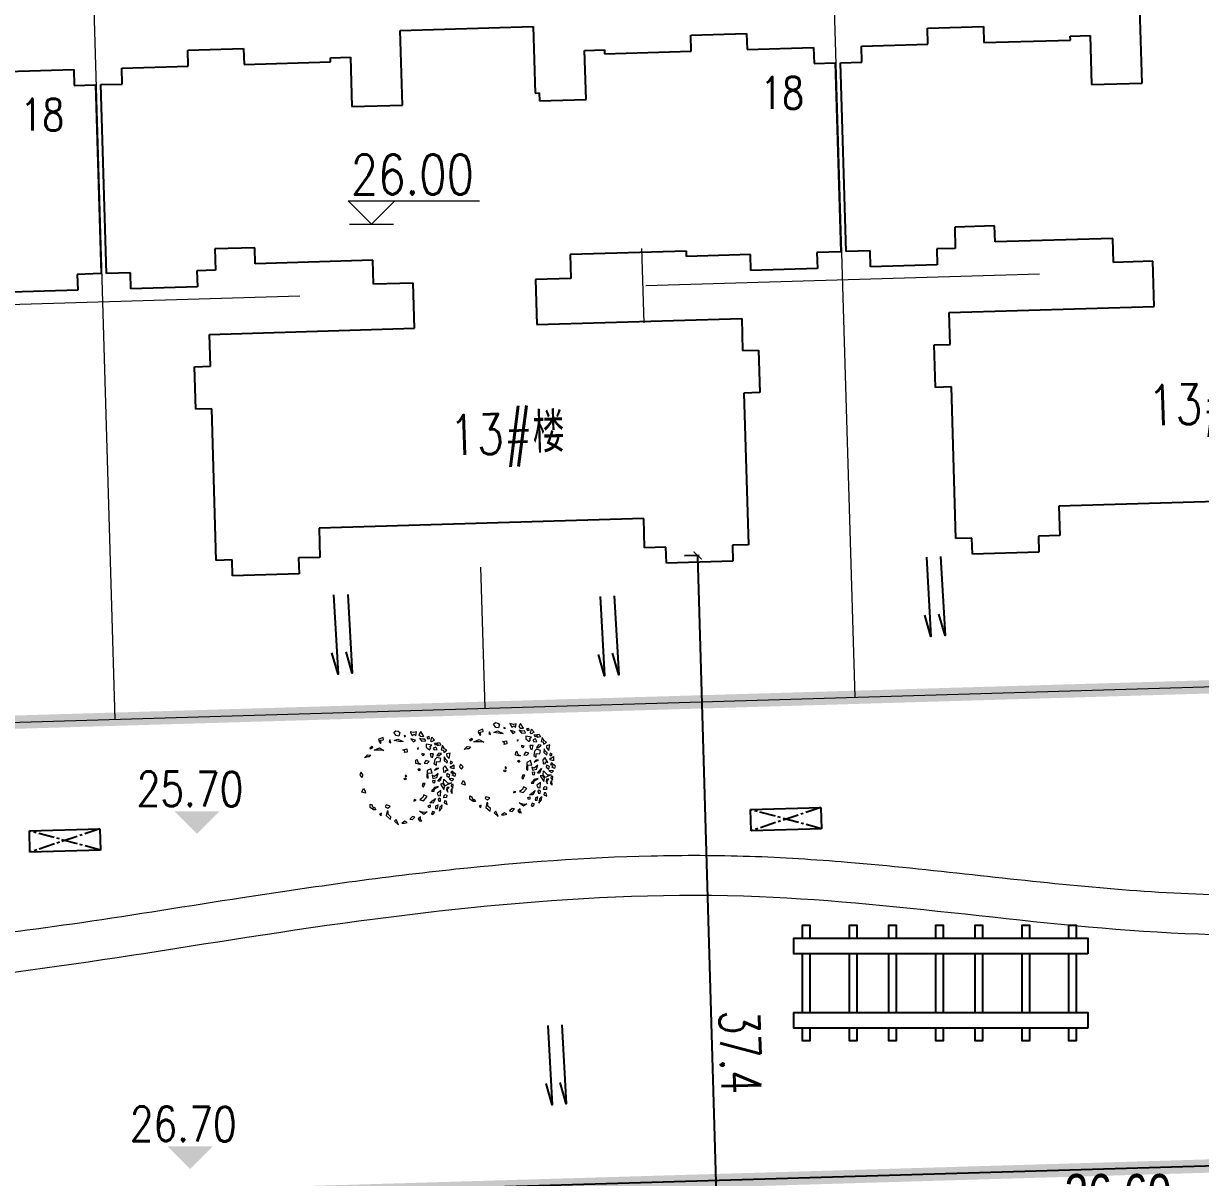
# Model space of a CAD drawing. Header units: inches. Extents: x 393 to 1582, y 246 to 1188.
# Drawn here: x 1209.83 to 1254.04, y 571.35 to 614.71 of the extents above; entities that cross this region are included whole.
import ezdxf

# ---------------------------------------------------------------- set-up
doc = ezdxf.new("R2010")
doc.units = ezdxf.units.IN
doc.header["$MEASUREMENT"] = 0
doc.linetypes.add('DOTE', pattern=[2.4200000000000004, 2, -0.2, 0.02, -0.2])
for name, color, linetype, lineweight in [('buildelev', 2, 'Continuous', 20), ('FENCE', 100, 'Continuous', 18), ('ROAD', 1, 'Continuous', 25), ('walk', 2, 'Continuous', 18), ('围墙', 75, 'FENCELINE1', 15), ('建筑型号', 2, 'Continuous', 18), ('树', 84, 'Continuous', 15)]:
    doc.layers.add(name, color=color, linetype=linetype, lineweight=lineweight)
for name, color, linetype in [('DIM', 4, 'Continuous'), ('drain', 4, 'Continuous'), ('ELEV', 1, 'Continuous'), ('roadradiu', 3, 'Continuous'), ('rod', 1, 'Continuous'), ('公共绿地', 3, 'Continuous'), ('外墙', 42, 'Continuous'), ('建筑层数', 7, 'Continuous'), ('绿化', 3, 'Continuous'), ('车库边线', 4, 'DOTE')]:
    doc.layers.add(name, color=color, linetype=linetype)
doc.styles.add('_HZTXT', font='txt.shx', dxfattribs={"width": 0.8, "bigfont": 'hztxt.shx'})
doc.styles.add('DIM_FONT', font='SIMPLEX.shx', dxfattribs={"width": 0.8})
doc.styles.add('FLS', font='', dxfattribs={"width": 0.8})
doc.styles.add('HZ', font='simplex.shx', dxfattribs={"width": 0.7, "bigfont": 'hztxt.shx'})
doc.styles.add('RO', font='romans.shx', dxfattribs={"width": 0.8})
doc.styles.get('FLS').set_extended_font_data('创艺繁隶书')
doc.linetypes.add('FENCELINE1', pattern='A,0.25,-0.1,[133,ltypeshp.shx,S=0.1,R=0,X=-0.1,Y=0],-0.1,1', length=1.45)
doc.dimstyles.new('NORMAL', dxfattribs={"dimtxt": 1.5, "dimasz": 0.3, "dimexe": 0.5, "dimexo": 0.3, "dimgap": 0.3, "dimtad": 1, "dimdec": 1, "dimzin": 1, "dimdsep": 46, "dimtxsty": 'HZ', "dimblk": 'ARCHTICK', "dimcen": 0, "dimclrt": 256, "dimadec": 0, "dimazin": 0, "dimtfac": 1, "dimtdec": 1, "dimtofl": 0, "dimtmove": 0, "dimatfit": 3, "dimldrblk": 'ARCHTICK', "dimfxl": 1, "dimtolj": 2, "dimtzin": 0, "dimarcsym": 0})

# ---------------------------------------------------------------- blocks, each defined once
blk = doc.blocks.new('A$C669619B1')
at = {"layer": '绿化'}
for points in [[(0.6482686223171186, 7.706626300052449), (0.6482686223025667, 8.70444939340814), (1.204232722244342, 8.704449393400864), (1.204232722244342, 7.706626300059725)], [(4.169295445535681, 7.706626300067001), (4.169295445535681, 8.704449393415416), (4.725259545462904, 8.70444939340814), (4.725259545462904, 7.706626300052449)], [(7.134358168827021, 7.706626300052449), (7.134358168827021, 8.704449393422692), (7.690322268754244, 8.704449393422692), (7.690322268739692, 7.706626300052449)], [(10.65538499202376, 7.706626300059725), (10.65538499202376, 8.704449393400864), (11.21134909197281, 8.704449393415416), (11.21134909197281, 7.706626300067001)], [(13.62044771532965, 7.706626300045173), (13.62044771531509, 8.704449393422692), (14.17641181525687, 8.704449393422692), (14.17641181525687, 7.706626300074277)], [(17.14147453854821, 7.706626300067001), (17.14147453853366, 8.704449393415416), (17.69743863847543, 8.704449393422692), (17.69743863846816, 7.706626300045173)], [(20.66250136175222, 7.706626300059725), (20.66250136175222, 8.704449393429968), (21.21846546167944, 8.704449393422692), (21.21846546168672, 7.706626300052449)], [(0.6482686223098426, 2.129467592669243), (0.6482686223098426, 6.529224221842014)], [(1.20423272222979, 6.52922422184929), (1.204232722237066, 2.129467592683795)], [(4.169295445528405, 2.129467592683795), (4.169295445521129, 6.52922422184929)], [(4.725259545462904, 6.529224221820186), (4.725259545455629, 2.129467592683795)], [(7.134358168819745, 2.129467592676519), (7.134358168805193, 6.529224221842014)], [(7.690322268739692, 6.52922422184929), (7.690322268746968, 2.129467592683795)], [(10.65538499203831, 2.129467592691071), (10.65538499202376, 6.529224221842014)], [(11.21134909198008, 6.529224221842014), (11.21134909196553, 2.129467592698347)], [(13.62044771530782, 2.129467592691071), (13.62044771531509, 6.529224221842014)], [(14.17641181524232, 6.529224221827462), (14.17641181525687, 2.129467592691071)], [(17.14147453854093, 2.129467592698347), (17.14147453853366, 6.529224221842014)], [(17.69743863846088, 6.529224221842014), (17.69743863846816, 2.129467592683795)], [(20.6625013617595, 2.129467592705623), (20.66250136175222, 6.529224221842014)], [(21.218465461694, 6.529224221842014), (21.21846546168672, 2.129467592683795)], [(1.204232722258894, 0.952065514466085), (1.204232722237066, 2.315340680070221e-06), (0.6482686223098426, 2.315326128154993e-06), (0.6482686223025667, 0.9520655144515331)], [(4.725259545477456, 0.952065514466085), (4.725259545455629, 2.315318852197379e-06), (4.169295445542957, 2.315333404112607e-06), (4.169295445535681, 0.952065514473361)], [(7.690322268754244, 0.952065514473361), (7.69032226876152, 2.315340680070221e-06), (7.134358168819745, 2.315333404112607e-06), (7.134358168812469, 0.952065514466085)], [(11.21134909197281, 0.9520655144515331), (11.21134909198008, 2.315333404112607e-06), (10.65538499201648, 2.315318852197379e-06), (10.65538499203103, 0.952065514458809)], [(14.17641181525687, 0.952065514458809), (14.17641181526415, 2.315333404112607e-06), (13.62044771530782, 2.315333404112607e-06), (13.62044771531509, 0.952065514466085)], [(17.69743863847543, 0.952065514473361), (17.69743863846816, 2.315333404112607e-06), (17.14147453852638, 2.315333404112607e-06), (17.14147453853366, 0.952065514458809)], [(21.21846546168672, 0.952065514473361), (21.21846546168672, 2.315347956027836e-06), (20.66250136174494, 2.315340680070221e-06), (20.66250136175222, 0.952065514473361)]]:
    blk.add_lwpolyline(points, dxfattribs=at)
for points in [[(22.07458749430225, 6.529224221842014), (-7.931506843306124e-06, 6.529224221827462), (-7.93149956734851e-06, 7.706626300052449), (22.07458749429497, 7.706626300059725)], [(22.07458749430953, 0.952065514466085), (-7.931514119263738e-06, 0.952065514466085), (-7.931514119263738e-06, 2.129467592691071), (22.07458749429497, 2.129467592683795)]]:
    blk.add_lwpolyline(points, close=True, dxfattribs=at)
blk = doc.blocks.new('bg')
at = {"layer": 'buildelev'}
blk.add_line((403415.9034181536, 597892.0946257355), (403417.4080219927, 597892.0946257355), dxfattribs=at)
blk.add_lwpolyline([(403417.451215202, 597892.8901208643), (403416.6557200731, 597892.0946257355), (403415.8602249443, 597892.8901208643), (403420.3496078602, 597892.8901208643)], dxfattribs=at)
blk = doc.blocks.new('psss')
at = {"layer": 'drain', "ltscale": 3}
for points in [[(-2.979199663401232, 0.52727666348801), (0.00717558540054597, 0.5309393880161224), (-0.8080204050493194, 0.7139123538363492)], [(-2.966958536155289, -0.003638910493464209), (0, 0), (-0.8151959903043462, 0.1829729653982213)]]:
    blk.add_lwpolyline(points, dxfattribs=at)
blk = doc.blocks.new('GPPMTR01')
at = {"color": 0, "linetype": 'ByBlock'}
for points in [[(-0.1729788179896959, 0.4688807236292588), (-0.150794902167208, 0.5179200252688432), (-0.1200180935509205, 0.5164702851951389), (-0.1281290401757423, 0.4868748031436516), (-0.1436516690944788, 0.4982079171648279), (-0.1508493276844472, 0.4802681203185478), (-0.1448875640256448, 0.4701165471358614)], [(-0.1056669167511069, 0.5301077341899761), (-0.07307951152553828, 0.4959264380514251), (-0.0582670498972972, 0.5149161759783037), (-0.03456719235899085, 0.5035222617976133), (-0.03752968682737597, 0.5452995602437609), (-0.06419210400898144, 0.5301077341899761)], [(0.00488750428143043, 0.5591320875771277), (-0.004942283387421384, 0.522511999724492), (0.01579508861057028, 0.5111181748245056), (0.0513449329504875, 0.5187139985706939)], [(0.1046697083884338, 0.5301077341899761), (0.08393238995886458, 0.5187139985706939), (0.09874477302008597, 0.5035222617976133), (0.1135572453620115, 0.5111181748245056)], [(0.1313321407477589, 0.4883306143052368), (0.1372570761161067, 0.4997244392052232), (0.1342946530722849, 0.5301077341899761), (0.1728069561683055, 0.5073201736707073), (0.1461445238089803, 0.4807347905590486)], [(-0.3540263367420504, 0.4040750746047969), (-0.3350825783777999, 0.3712300427649974), (-0.3123625140708551, 0.3778369041515095), (-0.2925959447373191, 0.4083456385255687)], [(-0.2977531553308311, 0.3548484620479426), (-0.258597227638719, 0.3617780731798937), (-0.2400121991436729, 0.4018472531945776), (-0.2633232124312709, 0.4000208378301383), (-0.2747105198398557, 0.3778912761003262)], [(-0.2629462692984232, 0.454108427604193), (-0.2695533092463437, 0.4313884525779524), (-0.2483370891198075, 0.4311201640620341), (-0.2432341611944081, 0.4469651677472525)], [(-0.2145521100269007, 0.4434206345124865), (-0.2184191251649934, 0.4556669115755305), (-0.2419983376878054, 0.4750564484955148), (-0.1986527343928656, 0.4861755566688856), (-0.1987071956223864, 0.4485234731571818)], [(-0.1661580400360822, 0.4327330199821884), (-0.2074632221187771, 0.3860567107388801), (-0.1796944232738414, 0.3708567601410193), (-0.136939751103414, 0.3867562250557586), (-0.1467685834687316, 0.4091538967400805), (-0.1652991596623272, 0.406736532394988)], [(-0.1272703740756771, 0.4608785833985634), (-0.1326957303359808, 0.4285977163281774), (-0.1114795727059376, 0.4283294278122592), (-0.09649355653131922, 0.4594289326055634)], [(-0.0790044942126592, 0.4009782841012556), (-0.09677937084945872, 0.3705949891165027), (-0.06419210400898144, 0.3592010749358121), (-0.0493795843482827, 0.3705949891165027)], [(-0.03752968682737597, 0.4769368786859544), (-0.05530456435698251, 0.4541493181666856), (-0.04345459541151248, 0.4237658446205244), (-0.03160469789060575, 0.438957581393605)], [(0.006907685558048658, 0.4427555825474032), (-0.02567971788190592, 0.412372109001242), (-0.01975480036969901, 0.3819886354550809), (0.01579508861057028, 0.3516052511896238), (0.04541999758213975, 0.3667969879627044), (0.009870108601870453, 0.385786547328175), (0.03357012684544426, 0.4199680220281344)], [(0.009870108601870453, 0.4845326131514385), (0.04245748525761382, 0.4617451419128738), (0.08393238995886458, 0.4769368786859544), (0.06615749457311718, 0.4921286154590351), (0.04245748525761382, 0.4845326131514385)], [(0.1579945731070841, 0.4465534051397933), (0.09578226069556005, 0.4427555825474032), (0.1046697083884338, 0.412372109001242), (0.1461445238089803, 0.3933825496357715), (0.1550320607825582, 0.4161701101550404), (0.1402195884406326, 0.4275638457743227)], [(0.1787319808173574, 0.4769368786859544), (0.2290943332114818, 0.4959264380514251), (0.2498317409217552, 0.4731388775321562), (0.22316930856243, 0.4579471407590756), (0.2202067962379041, 0.4769368786859544), (0.2024319008521567, 0.4693410549397661), (0.1994693885276307, 0.4579471407590756)], [(0.2053944131766826, 0.438957581393605), (0.1787319808173574, 0.4199680220281344), (0.1935443638785789, 0.4047762852550539), (0.2261316423255476, 0.4161701101550404)], [(0.2142818608695563, 0.3592010749358121), (0.2735316609565545, 0.3743928117088927), (0.2913064670615976, 0.4085741078474439), (0.282419019368724, 0.3364135144165433), (0.2468692285972292, 0.332615513262745)], [(0.2676065470267984, 0.4503514062935914), (0.2527940746848728, 0.4351595802398068), (0.2409442932288814, 0.4085741078474439), (0.2735316609565545, 0.4275638457743227)], [(0.3150063870963969, 0.4161701101550404), (0.3061189394035232, 0.4009782841012556), (0.3179688994209229, 0.3895845484819733), (0.3475938441047739, 0.3933825496357715)], [(0.3505561778678916, 0.3819886354550809), (0.3475938441047739, 0.3705949891165027), (0.3683312518150473, 0.3554030737820138), (0.3920310825691424, 0.3592010749358121)], [(-0.4116768515759224, 0.3053779346073979), (-0.3644640545814815, 0.3042507657177246), (-0.3674178173970024, 0.3281527279859759), (-0.342602870648292, 0.3368543825335497), (-0.374238595350616, 0.3643005209137503), (-0.3823495687596492, 0.3347051281429671)], [(-0.3041535997293888, 0.3098280420241803), (-0.3426659028254095, 0.2718487447318308), (-0.2982286643610411, 0.2794445684780191)], [(-0.2152789442392437, 0.2946363052510997), (-0.2152789442392437, 0.2756465673242208), (-0.20639149654637, 0.2832424803511132)], [(-0.1234417942807135, 0.3136259538972744), (-0.144179228775198, 0.2946363052510997), (-0.1352917542981131, 0.2870404815049115), (-0.1145543912281919, 0.2946363052510997)], [(-0.03160469789060575, 0.3174239550510727), (-0.0582670498972972, 0.2946363052510997), (-0.04345459541151248, 0.2642529209856426), (-0.02271722341352081, 0.2908384826587097)], [(0.04541999758213975, 0.2946363052510997), (0.04245748525761382, 0.249061184212562), (0.1046697083884338, 0.2110818869202126), (0.1194821807303593, 0.2186777106664009), (0.06911991761693899, 0.245263272339468), (0.09578226069556005, 0.2832424803511132)], [(0.08393238995886458, 0.3705949891165027), (0.07208242994146492, 0.3440093381627315), (0.08096987763433859, 0.3212217776434627), (0.08393238995886458, 0.3440093381627315)], [(0.128369628423233, 0.3364135144165433), (0.1372570761161067, 0.2870404815049115), (0.1135572453620115, 0.2718487447318308), (0.1461445238089803, 0.2604549198318444), (0.1579945731070841, 0.3022322182779921)], [(0.1787319808173574, 0.2718487447318308), (0.1668820207999577, 0.245263272339468), (0.1846569161857051, 0.2376674485932797), (0.1994693885276307, 0.252859006804952)], [(0.1994693885276307, 0.2908384826587097), (0.1787319808173574, 0.3516052511896238), (0.2113193485450304, 0.3098280420241803)], [(0.2498317409217552, 0.3250197787972609), (0.2409442932288814, 0.2984342171241938), (0.312043874771871, 0.3022322182779921), (0.282419019368724, 0.3288176013896509)], [(0.2527940746848728, 0.2680509221394409), (0.2409442932288814, 0.2262735344125891), (0.2587190993339247, 0.1769005015009573), (0.2735316609565545, 0.2034859738933202), (0.2527940746848728, 0.2186777106664009)], [(0.3031564270789972, 0.2680509221394409), (0.3090814517280491, 0.2186777106664009), (0.3357438840873743, 0.2148798880740108), (0.3505561778678916, 0.2338694474394814)], [(0.3209314117454488, 0.3629990760896104), (0.3061189394035232, 0.3402115155703414), (0.3268563471137964, 0.3250197787972609), (0.3564812917976476, 0.3250197787972609), (0.3268563471137964, 0.3364135144165433)], [(0.3861060579200905, 0.2566570079587503), (0.3683312518150473, 0.2718487447318308), (0.3653687394905213, 0.2870404815049115), (0.377218699507921, 0.2984342171241938), (0.4009186195427203, 0.2832424803511132)], [(0.430543385665163, 0.2604549198318444), (0.4186934256477634, 0.245263272339468), (0.436468499594919, 0.2300714462856832), (0.466093354998066, 0.249061184212562)], [(-0.481902910709679, 0.195890150147132), (-0.4611655029994058, 0.2072838857664143), (-0.4315405583155546, 0.1769005015009573), (-0.4522780553065321, 0.1541129409816885), (-0.4937528707270786, 0.1503151183892985), (-0.4996778060954264, 0.1769005015009573)], [(-0.4167280859736291, 0.1085378199431508), (-0.4108031506052814, 0.1503151183892985), (-0.357478375167335, 0.188294415681648), (-0.3693283351847346, 0.1617088540085809)], [(-0.393028255219534, 0.2414652711856697), (-0.4078407275614596, 0.2300714462856832), (-0.3959906782633557, 0.2262735344125891)], [(-0.2834161920191156, 0.1389212042086079), (-0.2686037196771899, 0.1806984133740515), (-0.2389788642740429, 0.165506765881675), (-0.2478663119669166, 0.1389212042086079), (-0.2626787843088422, 0.1503151183892985)], [(-0.06419210400898144, 0.2072838857664143), (-0.08492947332855197, 0.1844964145278497), (-0.1145543912281919, 0.2034859738933202), (-0.1145543912281919, 0.2186777106664009), (-0.08492947332855197, 0.2072838857664143), (-0.0523420698885974, 0.2262735344125891)], [(-0.01975480036969901, 0.188294415681648), (-0.007904768927736073, 0.1920922382740379), (0.0009827055493488537, 0.1769005015009573), (-0.01975480036969901, 0.1693046777547691)], [(0.1520696377387363, 0.1617088540085809), (0.1372570761161067, 0.1389212042086079), (0.1579945731070841, 0.1199316448431374), (0.1757694684928315, 0.1275274685893256), (0.1609570854316101, 0.1427192053624062)], [(0.3475938441047739, 0.173102500347159), (0.377218699507921, 0.1275274685893256), (0.3564812917976476, 0.09714408432386853), (0.3535187794731217, 0.1275274685893256)], [(0.4009186195427203, 0.2072838857664143), (0.3831435455955646, 0.2186777106664009), (0.3653687394905213, 0.2110818869202126), (0.3683312518150473, 0.195890150147132), (0.3920310825691424, 0.1920922382740379)], [(0.4216559379722892, 0.165506765881675), (0.4186934256477634, 0.1351233816162179), (0.4394309226387408, 0.1199316448431374), (0.4512808826561406, 0.1389212042086079)], [(0.4423933456825628, 0.2034859738933202), (0.4512808826561406, 0.1693046777547691), (0.4868307627083394, 0.1389212042086079), (0.4720182903664139, 0.1806984133740515)], [(-0.481902910709679, 0.01358969277719271), (-0.5056028307444783, 0.02498341946840464), (-0.514490278437352, -0.02438975629235373), (-0.5056028307444783, -0.03578347851953046), (-0.4641280153239317, -0.03578347851953046), (-0.4700529506922794, -0.02438975629235373), (-0.4937528707270786, -0.01679382540932053)], [(-0.4463530306574802, 0.07055861193150559), (-0.4315405583155546, 0.05536669659701674), (-0.4137656629298072, 0.06676061077770734)], [(-0.01975480036969901, 0.03257914500581832), (-0.03456719235899085, 0.02498341946840464), (-0.02567971788190592, 0.01738756000993476), (-0.013829686439943, 0.0211854183146064)], [(0.2498317409217552, 0.08575017014317791), (0.2705691486320285, 0.06296269890461323), (0.2735316609565545, 0.0211854183146064), (0.3031564270789972, 0.05156886507655634), (0.2853815316932499, 0.1085378199431508)], [(0.4009186195427203, 0.07815434639698968), (0.3979561964988984, 0.06296269890461323), (0.3742561871833951, 0.06676061077770734), (0.377218699507921, 0.08954817129697619)], [(0.4275809626213412, 0.02498341946840464), (0.430543385665163, -0.02059175513855549), (0.377218699507921, -0.04337927101747224), (0.4098059779548898, -0.01299595817657849)], [(0.4512808826561406, 0.07435643452389558), (0.469055867322592, 0.05156886507655634), (0.4838683396645175, 0.06296269890461323), (0.4720182903664139, 0.09334617245077441)], [(-0.4374655829646065, -0.130731699430228), (-0.4285781352717328, -0.06616685832095229), (-0.3811782952021343, -0.03958140735595835), (-0.4078407275614596, -0.07756064750865711)], [(0.2557565870093988, -0.01299595817657849), (0.2409442932288814, -0.02818761638263944), (0.2527940746848728, -0.03958140735595835)], [(0.4068436441917722, -0.1193378923863823), (0.3890685702446164, -0.1383276124571204), (0.3979561964988984, -0.1763068204687656), (0.4186934256477634, -0.1535192599494968)], [(0.436468499594919, -0.06616685832095229), (0.4423933456825628, -0.09655030508290223), (0.466093354998066, -0.09655030508290223), (0.4809058273399915, -0.07376278920398549), (0.4601683303490142, -0.07756064750865711)], [(-0.4670904383677534, -0.130731699430228), (-0.4641280153239317, -0.1573171718225909), (-0.481902910709679, -0.1535192599494968), (-0.4848654230342049, -0.1269337875571338)], [(-0.4196906875788592, -0.2598612387996526), (-0.4315405583155546, -0.218083940353505), (-0.4108031506052814, -0.1877006453687521), (-0.4019157029124076, -0.214286117761115), (-0.4108031506052814, -0.2294777652534915)], [(0.4157310026039416, -0.218083940353505), (0.3890685702446164, -0.2332757664072897), (0.3920310825691424, -0.271254974418935), (0.4068436441917722, -0.2484675031803703)], [(-0.265641207352664, -0.3662033069305126), (-0.3041535997293888, -0.3737991306767008), (-0.2834161920191156, -0.4003846030690638), (-0.2508288242914426, -0.3927886900421714)], [(0.1698444438437796, -0.2864467111920156), (0.1372570761161067, -0.3168301847381768), (0.1491071254142104, -0.3358198333843515), (0.1757694684928315, -0.3206280966112709)], [(0.2053944131766826, -0.3320219215112574), (0.1994693885276307, -0.3434156571305397), (0.2350192685798296, -0.377597042549795), (0.2942689793861236, -0.3586073046229161), (0.2735316609565545, -0.3396177452574455), (0.2350192685798296, -0.3510115701574321)], [(0.3268563471137964, -0.3054363598381903), (0.3327813717628483, -0.3282239203574591), (0.3890685702446164, -0.3130322728650827)], [(-0.1145543912281919, -0.4725451964999643), (-0.1382542487664982, -0.4383639003614132), (-0.1056669167511069, -0.4383639003614132), (-0.08492947332855197, -0.4459597241076015)], [(0.07208242994146492, -0.4801410202461526), (0.04245748525761382, -0.461151460880682), (0.06023238064336118, -0.4497577252613997), (0.06615749457311718, -0.4535556371344939), (0.09578226069556005, -0.4535556371344939), (0.09578226069556005, -0.4383639003614132), (0.1254072053794111, -0.4421618122345073), (0.1135572453620115, -0.461151460880682)], [(0.1876194285102311, -0.4307679873345209), (0.2113193485450304, -0.4231721635883326), (0.1876194285102311, -0.407980426815252)]]:
    blk.add_lwpolyline(points, close=True, dxfattribs=at)
blk.add_circle((0, 0), 0.01003491861934691, dxfattribs=at)
blk = doc.blocks.new('_ARCHTICK')
at = {"color": 0, "linetype": 'ByBlock', "const_width": 0.15}
blk.add_lwpolyline([(-0.5, -0.5), (0.5, 0.5)], dxfattribs=at)
blk = doc.blocks.new('*D112')
at = {"layer": 'DEFPOINTS', "color": 0, "ltscale": 0.3, "transparency": 16777216}
for p in [(1235.154132624972, 594.7204305190123), (1235.503981379204, 594.7307823798393), (1236.610145604967, 557.3471483813256)]:
    blk.add_point(p, dxfattribs=at)
at = {"layer": 'DIM', "color": 0, "lineweight": -2, "ltscale": 0.3, "transparency": 16777216}
for p, q in [((1235.204112624086, 594.7219094037838), (1234.654351366442, 594.7056422255865)), ((1236.260296850735, 557.3367965204986), (1235.154132624972, 594.7204305190123)), ((1236.310276849849, 557.3382754052701), (1235.760515592205, 557.3220082270728))]:
    blk.add_line(p, q, dxfattribs=at)
at = {"layer": 'DIM', "color": 0, "lineweight": -2, "ltscale": 0.3, "transparency": 16777216, "xscale": 0.3, "yscale": 0.3, "zscale": 0.3}
for p, rotation in [((1235.154132624972, 594.7204305190123), 91.69486076376356), ((1236.260296850735, 557.3367965204986), 271.6948607637636)]:
    blk.add_blockref('_ARCHTICK', p, dxfattribs=dict(at, rotation=rotation))
at = {"layer": 'DIM', "ltscale": 0.3, "transparency": 16777216, "insert": (1236.756755380766, 576.0596689359495), "char_height": 1.5, "attachment_point": 5, "rotation": 271.6948607637636, "style": 'HZ'}
blk.add_mtext('\\A2;37.4', dxfattribs=at)
blk = doc.blocks.new('*D108')
at = {"layer": 'DEFPOINTS', "color": 0, "ltscale": 0.3, "transparency": 16777216}
for p in [(1123.957185897599, 1187.982866733421), (1247.51883167551, 525.4056865553786)]:
    blk.add_point(p, dxfattribs=at)
at = {"layer": 'roadradiu', "color": 0, "lineweight": -2, "ltscale": 0.3, "transparency": 16777216}
blk.add_line((1246.336379724074, 531.7463732202873), (1247.51883167551, 525.4056865553786), dxfattribs=at)
at = {"layer": 'roadradiu', "color": 0, "lineweight": -2, "ltscale": 0.3, "transparency": 16777216, "xscale": 0.3, "yscale": 0.3, "zscale": 0.3, "rotation": 280.5635434118076}
blk.add_blockref('_ARCHTICK', (1247.51883167551, 525.4056865553786), dxfattribs=at)
at = {"layer": 'roadradiu', "ltscale": 0.3, "transparency": 16777216, "insert": (1247.904812740524, 529.0634377248066), "char_height": 1.5, "attachment_point": 5, "rotation": 280.5635434118076, "style": 'HZ'}
blk.add_mtext('\\A2;R674.0', dxfattribs=at)
blk = doc.blocks.new('*D366')
at = {"layer": 'DEFPOINTS', "color": 0, "ltscale": 0.3, "transparency": 16777216}
for p in [(1186.266564811057, 889.5602582818965), (1351.243188341855, 417.5616209020873)]:
    blk.add_point(p, dxfattribs=at)
at = {"layer": 'roadradiu', "color": 0, "lineweight": -2, "ltscale": 0.3, "transparency": 16777216}
blk.add_line((1189.230186723335, 881.0813266953061), (1186.266564811057, 889.5602582818965), dxfattribs=at)
at = {"layer": 'roadradiu', "color": 0, "lineweight": -2, "ltscale": 0.3, "transparency": 16777216, "xscale": 0.5, "yscale": 0.5, "zscale": 0.5, "rotation": 109.2659378040136}
blk.add_blockref('_ARCHTICK', (1186.266564811057, 889.5602582818965), dxfattribs=at)
at = {"layer": 'roadradiu', "ltscale": 0.3, "transparency": 16777216, "insert": (1189.256270614178, 884.1889696333924), "char_height": 1.5, "attachment_point": 5, "rotation": 289.2659378040137, "style": 'HZ'}
blk.add_mtext('\\A2;R500.0', dxfattribs=at)
blk = doc.blocks.new('*D367')
at = {"layer": 'DEFPOINTS', "color": 0, "ltscale": 0.3, "transparency": 16777216}
for p in [(1102.699822334727, 855.8109969237985), (1268.803820426708, 491.9298874692677)]:
    blk.add_point(p, dxfattribs=at)
at = {"layer": 'roadradiu', "color": 0, "lineweight": -2, "ltscale": 0.3, "transparency": 16777216}
blk.add_line((1105.544353302054, 849.5795329243863), (1102.699822334727, 855.8109969237985), dxfattribs=at)
at = {"layer": 'roadradiu', "color": 0, "lineweight": -2, "ltscale": 0.3, "transparency": 16777216, "xscale": 0.5, "yscale": 0.5, "zscale": 0.5, "rotation": 114.5356906864757}
blk.add_blockref('_ARCHTICK', (1102.699822334727, 855.8109969237985), dxfattribs=at)
at = {"layer": 'roadradiu', "ltscale": 0.3, "transparency": 16777216, "insert": (1105.284905728324, 852.6764365322638), "char_height": 1.5, "attachment_point": 5, "rotation": 294.5356906864757, "style": 'HZ'}
blk.add_mtext('\\A2;R400.0', dxfattribs=at)
blk = doc.blocks.new('*D368')
at = {"layer": 'DEFPOINTS', "color": 0, "ltscale": 0.3, "transparency": 16777216}
for p in [(1082.316932487506, 845.7979993793334), (1268.803820426708, 491.9298874692678)]:
    blk.add_point(p, dxfattribs=at)
at = {"layer": 'roadradiu', "color": 0, "lineweight": -2, "ltscale": 0.3, "transparency": 16777216}
blk.add_line((1085.510520443466, 839.738007962873), (1082.316932487506, 845.7979993793334), dxfattribs=at)
at = {"layer": 'roadradiu', "color": 0, "lineweight": -2, "ltscale": 0.3, "transparency": 16777216, "xscale": 0.5, "yscale": 0.5, "zscale": 0.5, "rotation": 117.7890269071793}
blk.add_blockref('_ARCHTICK', (1082.316932487506, 845.7979993793334), dxfattribs=at)
at = {"layer": 'roadradiu', "ltscale": 0.3, "transparency": 16777216, "insert": (1085.075738869174, 842.8151966120554), "char_height": 1.5, "attachment_point": 5, "rotation": 297.7890269071793, "style": 'HZ'}
blk.add_mtext('\\A2;R400.0', dxfattribs=at)

msp = doc.modelspace()

# ---------------------------------------------------------------- linework, layer by layer
at = {"layer": 'ELEV', "color": 0}
for points in [[(1215.497094673652, 585.108104755912), (1217.194150948418, 585.108104755912), (1216.34562281098, 584.2595766184814)], [(1215.239652315098, 572.5170603279613), (1216.936708589864, 572.5170603279613), (1216.088180452427, 571.6685321905308)]]:
    msp.add_solid(points, dxfattribs=at)
at = {"layer": 'FENCE', "color": 0}
msp.add_line((1227.170268600924, 588.9818559971092), (1227.013507955032, 594.2795257786776), dxfattribs=at)
at = {"layer": 'rod', "color": 0, "ltscale": 0.3}
msp.add_line((1264.40512063815, 572.0758102291503), (1159.639574170565, 568.9757465037466), dxfattribs=at)
at = {"layer": 'walk', "color": 0, "ltscale": 0.3}
msp.add_lwpolyline([(1233.144624545924, 603.4648220868904), (1233.061810101551, 606.2635971849951)], dxfattribs=at)
at = {"layer": '公共绿地', "color": 0, "linetype": 'FENCELINE1', "ltscale": 0.1, "const_width": 0.5}
msp.add_lwpolyline([(1158.652762314655, 653.5465134861507), (1159.520119025672, 632.3889148642694), (1159.520119025672, 632.3889148642694), (1145.348972094378, 631.9806315047236), (1145.792635234031, 616.9871941728408), (1153.003180701651, 617.2005577366864), (1153.902338826557, 586.8138299674457), (1271.696782697808, 590.2994251285992, 0.01598773235514248), (1269.602518762252, 574.6470653844145, -0.09721632109671931), (1264.40512063815, 572.0758102291503), (1264.40512063815, 572.0758102291503), (1159.639574170565, 568.9757465037466)], format="xyb", dxfattribs=at)
at = {"layer": '围墙', "color": 0, "ltscale": 0.2}
for p, q in [((1241.064305931091, 589.3929848772524), (1240.1651478379, 619.779709986985)), ((1213.276470268379, 588.5707292398648), (1212.377312040445, 618.9574589022515)), ((1233.203175343414, 604.8672409617567), (1247.996701702739, 605.3049886366563)), ((1205.415339680703, 604.0449853243691), (1220.208866040027, 604.4827329992687)), ((1153.902339438102, 586.8138093006338), (1271.696782697816, 590.2994251286065))]:
    msp.add_line(p, q, dxfattribs=at)
at = {"layer": '外墙', "color": 2, "ltscale": 0.1}
for p, q in [((1251.85155282751, 612.4743419223823), (1251.768735718485, 615.2731168816472)), ((1223.98090013423, 614.4508613438675), (1228.978712564037, 614.5987490386333)), ((1228.978712564037, 614.5987490386333), (1229.052656411485, 612.0998428248067)), ((1243.787024600309, 614.5367153272828), (1245.886105820807, 614.598828159099)), ((1243.804771123673, 613.9369778360206), (1243.787024600309, 614.5367153272828)), ((1245.886105820807, 614.598828159099), (1245.903852344171, 613.9990906678295)), ((1224.063717243255, 611.6520863846026), (1223.98090013423, 614.4508613438675)), ((1234.890920000654, 614.2734752757324), (1236.990001221152, 614.3355881075195)), ((1234.908666524011, 613.6737377844629), (1234.890920000654, 614.2734752757324)), ((1236.990001221152, 614.3355881075195), (1237.007747744517, 613.73585061625)), ((1245.903852344171, 613.9990906678295), (1249.152430424177, 614.0952176695582)), ((1249.147993793334, 614.2451520422992), (1249.897665657162, 614.2673351964631)), ((1249.152430424177, 614.0952176695582), (1249.147993793334, 614.2451520422992)), ((1249.897665657162, 614.2673351964631), (1249.952384104196, 612.4181445983713)), ((1215.999189016054, 613.714459789503), (1218.098270236552, 613.7765726213192)), ((1216.016935539418, 613.1147222982408), (1215.999189016054, 613.714459789503)), ((1218.098270236552, 613.7765726213192), (1218.116016759916, 613.1768351300498)), ((1230.905979949342, 613.7053620014713), (1231.65565181317, 613.7275451556425)), ((1230.960698396383, 611.8561714033867), (1230.905979949342, 613.7053620014713)), ((1231.65565181317, 613.7275451556425), (1231.660088444108, 613.5776107828506)), ((1231.660088444108, 613.5776107828506), (1234.908666524011, 613.6737377844629)), ((1237.007747744517, 613.73585061625), (1239.506653959427, 613.8097944636329)), ((1239.506653959427, 613.8097944636329), (1239.524400482792, 613.210056972378)), ((1241.305864908762, 613.8630339886449), (1243.804771123673, 613.9369778360206)), ((1241.323611432127, 613.2632964973754), (1241.305864908762, 613.8630339886449)), ((1218.116016759916, 613.1768351300498), (1221.364594839922, 613.2729621317785)), ((1221.360158209079, 613.4228965045195), (1222.109830072907, 613.4450796586834)), ((1221.364594839922, 613.2729621317785), (1221.360158209079, 613.4228965045195)), ((1222.109830072907, 613.4450796586834), (1222.164548519941, 611.5958890605916)), ((1239.524400482792, 613.210056972378), (1240.324050471551, 613.2337190035405)), ((1240.324050471551, 613.2337190035405), (1240.53405099801, 606.1368253568298)), ((1240.52396144336, 613.2396344662129), (1241.323611432127, 613.2632964973754)), ((1240.733961969884, 606.1427408195605), (1240.52396144336, 613.2396344662129)), ((1209.219909111999, 612.9135949033962), (1211.71881532691, 612.9875387507791)), ((1211.71881532691, 612.9875387507791), (1211.736561850274, 612.3878012595242)), ((1213.518029324508, 613.0407784508652), (1216.016935539418, 613.1147222982408)), ((1213.535775847872, 612.4410409595957), (1213.518029324508, 613.0407784508652)), ((1211.736561850274, 612.3878012595242), (1212.536211839034, 612.4114632906867)), ((1212.536211839034, 612.4114632906867), (1212.746212365492, 605.314569643976)), ((1212.736125859105, 612.4173789284332), (1213.535775847872, 612.4410409595957)), ((1212.946126385629, 605.3204852817807), (1212.736125859105, 612.4173789284332)), ((1249.952384104196, 612.4181445983713), (1251.85155282751, 612.4743419223823)), ((1229.052656411485, 612.0998428248067), (1229.202590784314, 612.1042794556352)), ((1229.202590784314, 612.1042794556352), (1229.211464045963, 611.8044107102114)), ((1222.164548519941, 611.5958890605916), (1224.063717243255, 611.6520863846026)), ((1229.211464045963, 611.8044107102114), (1230.960698396383, 611.8561714033867)), ((1246.307849860038, 607.1080250260065), (1244.8085061311, 607.0636587175768)), ((1244.8085061311, 607.0636587175768), (1244.832168162248, 606.2640087292102)), ((1246.325596383395, 606.5082875347298), (1246.307849860038, 607.1080250260065)), ((1250.743662571332, 606.63902025691), (1246.325596383395, 606.5082875347298)), ((1250.770282356375, 605.7394140199985), (1250.743662571332, 606.63902025691)), ((1218.520014275783, 606.2857694882268), (1217.020670546845, 606.2414031797971)), ((1217.020670546845, 606.2414031797971), (1217.044332577993, 605.4417531914305)), ((1218.53776079914, 605.6860319969501), (1218.520014275783, 606.2857694882268)), ((1234.730673071667, 606.1651881279913), (1230.362585008029, 606.035934282766)), ((1234.736588579458, 605.9652756308287), (1234.730673071667, 606.1651881279913)), ((1240.53405099801, 606.1368253568298), (1239.634444760669, 606.110205571772)), ((1241.633568207167, 606.1693606046183), (1240.733961969884, 606.1427408195605)), ((1241.651314730531, 605.5696231132906), (1241.633568207167, 606.1693606046183)), ((1244.832168162248, 606.2640087292102), (1244.132474422063, 606.243304451943)), ((1244.132474422063, 606.243304451943), (1244.150220945427, 605.6435669606735)), ((1222.955826987077, 605.8167647191303), (1218.53776079914, 605.6860319969501)), ((1222.98244677212, 604.9171584822188), (1222.955826987077, 605.8167647191303)), ((1230.362585008029, 606.035934282766), (1230.389204793079, 605.1363280458618)), ((1237.135538545773, 606.0362617243891), (1234.736588579458, 605.9652756308287)), ((1237.153285069137, 605.4365242328795), (1237.135538545773, 606.0362617243891)), ((1239.634444760669, 606.110205571772), (1239.652191284026, 605.5104680805171)), ((1252.249634835601, 605.7831887776492), (1250.770282356375, 605.7394140199985)), ((1252.299916651799, 604.0839325523857), (1252.249634835601, 605.7831887776492)), ((1212.746212365492, 605.314569643976), (1211.846606128152, 605.2879498589182)), ((1211.846606128152, 605.2879498589182), (1211.864352651509, 604.6882123676633)), ((1213.845732622912, 605.3471050668386), (1212.946126385629, 605.3204852817807)), ((1213.863479146276, 604.7473675755109), (1213.845732622912, 605.3471050668386)), ((1217.044332577993, 605.4417531914305), (1216.344638837808, 605.4210489141633)), ((1216.344638837808, 605.4210489141633), (1216.362385361173, 604.8213114228938)), ((1239.652191284026, 605.5104680805171), (1237.153285069137, 605.4365242328795)), ((1244.150220945427, 605.6435669606735), (1241.651314730531, 605.5696231132906)), ((1216.362385361173, 604.8213114228938), (1213.863479146276, 604.7473675755109)), ((1224.461799251346, 604.9609332398695), (1222.98244677212, 604.9171584822188)), ((1224.512081067544, 603.261677014606), (1224.461799251346, 604.9609332398695)), ((1230.389204793079, 605.1363280458618), (1229.059786686755, 605.0969899190541)), ((1229.059786686755, 605.0969899190541), (1229.110068502931, 603.3977336937905)), ((1211.864352651509, 604.6882123676633), (1209.36544643662, 604.6142685200257)), ((1244.603285509912, 603.8561855024973), (1252.299916651799, 604.0839325523857)), ((1229.110068502931, 603.3977336937905), (1236.806699644892, 603.6254807437226)), ((1236.806699644892, 603.6254807437226), (1236.842192691613, 602.4260057611909)), ((1244.638778556641, 602.6567105199074), (1244.603285509912, 603.8561855024973)), ((1216.815449925657, 603.0339299647176), (1224.512081067544, 603.261677014606)), ((1216.850942972386, 601.8344549821277), (1216.815449925657, 603.0339299647176)), ((1244.039041065132, 602.6389639965355), (1244.638778556641, 602.6567105199074)), ((1244.086365127457, 601.0396640198096), (1244.039041065132, 602.6389639965355)), ((1236.842192691613, 602.4260057611909), (1237.441930183065, 602.4437522845556)), ((1237.441930183065, 602.4437522845556), (1237.489254245674, 600.8444523078442)), ((1216.251205480877, 601.8167084587558), (1216.850942972386, 601.8344549821277)), ((1216.298529543202, 600.2174084820299), (1216.251205480877, 601.8167084587558)), ((1237.489254245674, 600.8444523078442), (1236.889516753851, 600.8267057842322)), ((1236.889516753851, 600.8267057842322), (1237.058108725797, 595.1291996173904)), ((1244.686102618952, 601.0574105431815), (1244.086365127457, 601.0396640198096)), ((1244.85469459081, 595.3599043760996), (1244.686102618952, 601.0574105431815)), ((1216.898267034697, 600.2351550054018), (1216.298529543202, 600.2174084820299)), ((1217.066859006555, 594.5376488383199), (1216.898267034697, 600.2351550054018)), ((1260.915115322053, 596.9356214872396), (1248.72045299336, 596.574775512011)), ((1248.72045299336, 596.574775512011), (1248.752988286194, 595.4752567780752)), ((1233.127279737798, 596.1133659494599), (1220.932617409105, 595.7525199742313)), ((1233.159815030632, 595.013847215524), (1233.127279737798, 596.1133659494599)), ((1220.932617409105, 595.7525199742313), (1220.965152701939, 594.6530012402955)), ((1237.058108725797, 595.1291996173904), (1236.458371234236, 595.1114530939967)), ((1236.458371234236, 595.1114530939967), (1236.476117757601, 594.5117156027491)), ((1245.454432082458, 595.3776508994788), (1244.85469459081, 595.3599043760996)), ((1245.472178605808, 594.7779134082093), (1245.454432082458, 595.3776508994788)), ((1248.752988286194, 595.4752567780752), (1247.95333829734, 595.4515947468617)), ((1247.95333829734, 595.4515947468617), (1247.971084820704, 594.8518572555922)), ((1220.965152701939, 594.6530012402955), (1220.165502713085, 594.629339209082)), ((1220.165502713085, 594.629339209082), (1220.183249236449, 594.0296017178125)), ((1233.95946501934, 595.0375092466356), (1233.159815030632, 595.013847215524)), ((1233.977211542712, 594.4377717553662), (1233.95946501934, 595.0375092466356)), ((1247.971084820704, 594.8518572555922), (1245.472178605808, 594.7779134082093)), ((1217.666596498203, 594.5553953616991), (1217.066859006555, 594.5376488383199)), ((1217.684343021553, 593.9556578704296), (1217.666596498203, 594.5553953616991)), ((1236.476117757601, 594.5117156027491), (1233.977211542712, 594.4377717553662)), ((1220.183249236449, 594.0296017178125), (1217.684343021553, 593.9556578704296))]:
    msp.add_line(p, q, dxfattribs=at)
at = {"layer": '树', "color": 0}
for points, knots in [([(1270.584922951473, 582.9382516647375), (1268.662463175898, 582.7332420793674), (1267.940592261993, 582.6631628069218), (1265.779083042079, 582.4588386217648), (1264.343543503515, 582.3305270542106), (1260.056185790557, 582.0129578888074), (1257.223834340673, 581.8914209262722), (1252.946384636141, 582.0152069981697), (1251.466631432786, 582.1182628568705), (1248.485433832438, 582.3870297444511), (1246.986594598509, 582.5523037982776), (1243.922346825298, 582.886531293857), (1242.356335322767, 583.0554448162794), (1239.559221938581, 583.2891853163375), (1238.330858901632, 583.368673301192), (1235.867273424812, 583.4493039435976), (1234.637336196743, 583.4523921838037), (1230.953811499255, 583.368071161297), (1228.506557022419, 583.1871555247845), (1223.386449948558, 582.645039610644), (1220.715460946225, 582.2676138001326), (1216.030310174277, 581.5465470328992), (1214.017437022283, 581.2170115152104), (1210.194451375902, 580.6556718514904), (1208.382256054932, 580.4177306451376), (1204.918830134216, 580.0920811129828), (1203.266352045693, 579.9938906924427), (1200.607089019542, 579.975781177519), (1199.594965855672, 580.0037352922874), (1197.556483290094, 580.1191884294741), (1196.532477033893, 580.2060250639034), (1193.448637591749, 580.531375701844), (1191.377064081849, 580.8348980402799), (1187.18403483744, 581.4956903858684), (1185.062361475045, 581.8536959696786), (1181.072646460519, 582.445556122445), (1179.203822308229, 582.6890959614967), (1175.472468279311, 583.015904743209), (1173.615984835139, 583.1017390664193), (1168.006199294324, 583.1283707097238), (1164.213581795231, 582.8380380786758), (1158.1473620474, 581.9543030403939), (1156.07194583049, 581.5775564373463), (1152.074779676791, 581.0236750748728), (1150.149672620829, 580.849217086382), (1147.417385042406, 580.9778924856865), (1146.476280684817, 581.1143623051386), (1145.113734623339, 581.5064618228126), (1144.631920069421, 581.6949661262398), (1143.743348406324, 582.1572514178471), (1143.341134924137, 582.4253753933873), (1142.540307356526, 583.1040822947172), (1142.138757806767, 583.5182037605038), (1141.284003116978, 584.567562509451), (1140.832106282041, 585.2023093926756), (1139.7533777433, 586.8777886913223), (1139.109980692266, 587.9710266650937), (1138.374138829198, 589.2796826765181)], [0, 0, 0, 0, 2.163989907706857, 2.163989907706857, 6.491969723120571, 6.491969723120571, 15.147929353948, 15.147929353948, 19.71842041950626, 19.71842041950626, 24.28891148506453, 24.28891148506453, 29.00484798772107, 29.00484798772107, 32.65155134936624, 32.65155134936624, 36.29825471101142, 36.29825471101142, 43.59166143430178, 43.59166143430178, 51.61546083246672, 51.61546083246672, 57.72875243396178, 57.72875243396178, 63.29446762447819, 63.29446762447819, 68.41668165634098, 68.41668165634098, 71.56725264797379, 71.56725264797379, 74.71782363960659, 74.71782363960659, 81.0189656228722, 81.0189656228722, 87.41628299255613, 87.41628299255613, 93.02680149575787, 93.02680149575787, 98.6373199989596, 98.6373199989596, 109.858357005363, 109.858357005363, 115.5189362613518, 115.5189362613518, 121.1795155173406, 121.1795155173406, 124.5314846857489, 124.5314846857489, 126.5853956228151, 126.5853956228151, 128.6118716166614, 128.6118716166614, 130.6383476105077, 130.6383476105077, 132.664823604354, 132.664823604354, 135.0653509570329, 135.0653509570329, 135.0653509570329, 135.0653509570329]), ([(1270.380053635164, 581.3914589170955), (1264.330365787334, 580.8056199811973), (1253.564766555735, 579.7604709244689), (1236.564018856102, 582.8313983047839), (1218.856389163864, 580.63932107215), (1198.97219825785, 577.0313927002418), (1179.360422177736, 582.1371440613649), (1160.854783001212, 581.4480541898439), (1144.242083470346, 577.4855226883948), (1139.475330723888, 584.2608021639018), (1137.066657223427, 588.5445011679104)], [0, 0, 0, 0, 15.56169068049191, 32.21644138021878, 51.68457576098091, 69.19739715952348, 92.53807785994749, 110.2228461173719, 127.2924915161638, 135.0653509570329, 135.0653509570329, 135.0653509570329, 135.0653509570329])]:
    msp.add_open_spline(points, degree=3, knots=knots, dxfattribs=at)
at = {"layer": '车库边线', "color": 0, "ltscale": 100}
for points, elevation in [([(1237.137332419102, 585.1749120048618), (1239.786173089642, 585.2532899534773), (1239.809834357156, 584.4536399395503), (1237.160993686609, 584.3752619911676)], 0.9369692328261083), ([(1210.049185154342, 584.373386477847), (1212.698025824649, 584.4517644264553), (1212.721687092163, 583.6521144125282), (1210.07284642185, 583.5737364641528)], -0.9369692328249438)]:
    msp.add_lwpolyline(points, close=True, dxfattribs=dict(at, elevation=elevation))
at = {"layer": '车库边线', "color": 0, "ltscale": 0.3}
for points, elevation in [([(1239.809834357156, 584.4536399395503), (1237.137332419102, 585.1749120048618)], 0.9369692328261083), ([(1239.786173089642, 585.2532899534773), (1237.160993686609, 584.3752619911676)], 0.9369692328261083), ([(1212.698025824649, 584.4517644264553), (1210.07284642185, 583.5737364641528)], -0.9369692328249438), ([(1212.721687092163, 583.6521144125282), (1210.049185154342, 584.373386477847)], -0.9369692328249438)]:
    msp.add_lwpolyline(points, dxfattribs=dict(at, elevation=elevation))

# ---------------------------------------------------------------- block references
at = {"layer": 'buildelev', "color": 0, "linetype": 'Continuous', "xscale": 1.099999999998545, "yscale": 1.099999999998545, "zscale": 1.1}
msp.add_blockref('bg', (-442535.4218383585, -657074.124283627), dxfattribs=at)
at = {"layer": 'ROAD', "color": 0, "xscale": -1, "rotation": 93.3095437502972}
for p in [(1244.447921207176, 591.7198385439616), (1222.175898131043, 590.2989620021173), (1232.189736710957, 590.2427839319417), (1230.218417986792, 574.1200868112711)]:
    msp.add_blockref('psss', p, dxfattribs=at)
at = {"layer": '树', "xscale": 3.485684247348809, "yscale": 3.485684247345489, "zscale": 3.485684247348809, "rotation": 300.5404110417522}
for p in [(1227.90963428985, 586.6320789240191), (1224.164543960594, 586.3243614056183)]:
    msp.add_blockref('GPPMTR01', p, dxfattribs=at)
at = {"layer": '绿化', "color": 0, "xscale": 0.5, "yscale": 0.5, "zscale": 0.5}
msp.add_blockref('A$C669619B1', (1238.766526256711, 576.4835313940195), dxfattribs=at)

# ---------------------------------------------------------------- texts
at = {"layer": 'buildelev', "color": 0, "style": 'RO', "width": 0.8}
msp.add_text('26.00', height=1.5, dxfattribs=at).set_placement((1222.121661636696, 608.2881540443697))
at = {"layer": 'ELEV', "color": 0, "style": 'DIM_FONT', "width": 0.8}
for s, p in [('25.70', (1214.075887251232, 585.3101011301688)), ('26.70', (1213.818444892678, 572.7190567022182))]:
    msp.add_text(s, height=1.3, rotation=359.671159800125, dxfattribs=at).set_placement(p)
at = {"layer": 'ELEV', "color": 0, "style": 'FLS', "width": 0.8}
msp.add_text('26.60', height=1.5, dxfattribs=at).set_placement((1248.932137179961, 569.9785568398285))
at = {"layer": '建筑型号', "color": 0, "style": '_HZTXT', "width": 0.8}
for p in [(1252.080428878044, 599.6090620020173), (1225.841567531574, 598.4864376071796)]:
    msp.add_text('13#楼', height=1.5, rotation=1.711440874576402, dxfattribs=at).set_placement(p)
at = {"layer": '建筑层数', "color": 0, "style": 'DIM_FONT', "width": 0.8}
for p in [(1237.501190967423, 611.5106132513457), (1209.713353780769, 610.6883575258827)]:
    msp.add_text('18', height=1.2, dxfattribs=at).set_placement(p)

# ---------------------------------------------------------------- dimensions: what is measured, and where the dimension line sits
at = {"layer": 'DIM', "color": 0, "ltscale": 0.3}
dim = msp.add_aligned_dim(p1=(1236.610145604967, 557.3471483813256), p2=(1235.503981379204, 594.7307823798393), distance=0.35000187408127126, dimstyle='NORMAL', override={"dimzin": 0}, dxfattribs=at)
dim.commit()
dim.dimension.update_dxf_attribs({"geometry": '*D112', "text_midpoint": (1236.756755380766, 576.0596689359495)})
at = {"layer": 'roadradiu', "color": 0, "ltscale": 0.3}
for center, mpoint, override, picture, middle in [((1123.957185897599, 1187.982866733421), (1247.51883167551, 525.4056865553786), {"dimzin": 0}, '*D108', (1246.872607934609, 528.8709455466659)), ((1351.243188341855, 417.5616209020873), (1186.266564811057, 889.5602582818965), {"dimasz": 0.5, "dimzin": 0}, '*D366', (1188.265073475681, 883.8425187239777)), ((1268.803820426708, 491.9298874692677), (1102.699822334727, 855.8109969237985), {"dimasz": 0.5, "dimzin": 0}, '*D367', (1104.329717816006, 852.2404135372724)), ((1268.803820426708, 491.9298874692678), (1082.316932487506, 845.7979993793334), {"dimasz": 0.5, "dimzin": 0}, '*D368', (1084.14683507541, 842.3256685312151))]:
    dim = msp.add_radius_dim(center=center, mpoint=mpoint, dimstyle='NORMAL', override=override, dxfattribs=at)
    dim.commit()
    dim.dimension.update_dxf_attribs({"geometry": picture, "text_midpoint": middle, "dimtype": 164})

doc.saveas('drawing.dxf')
